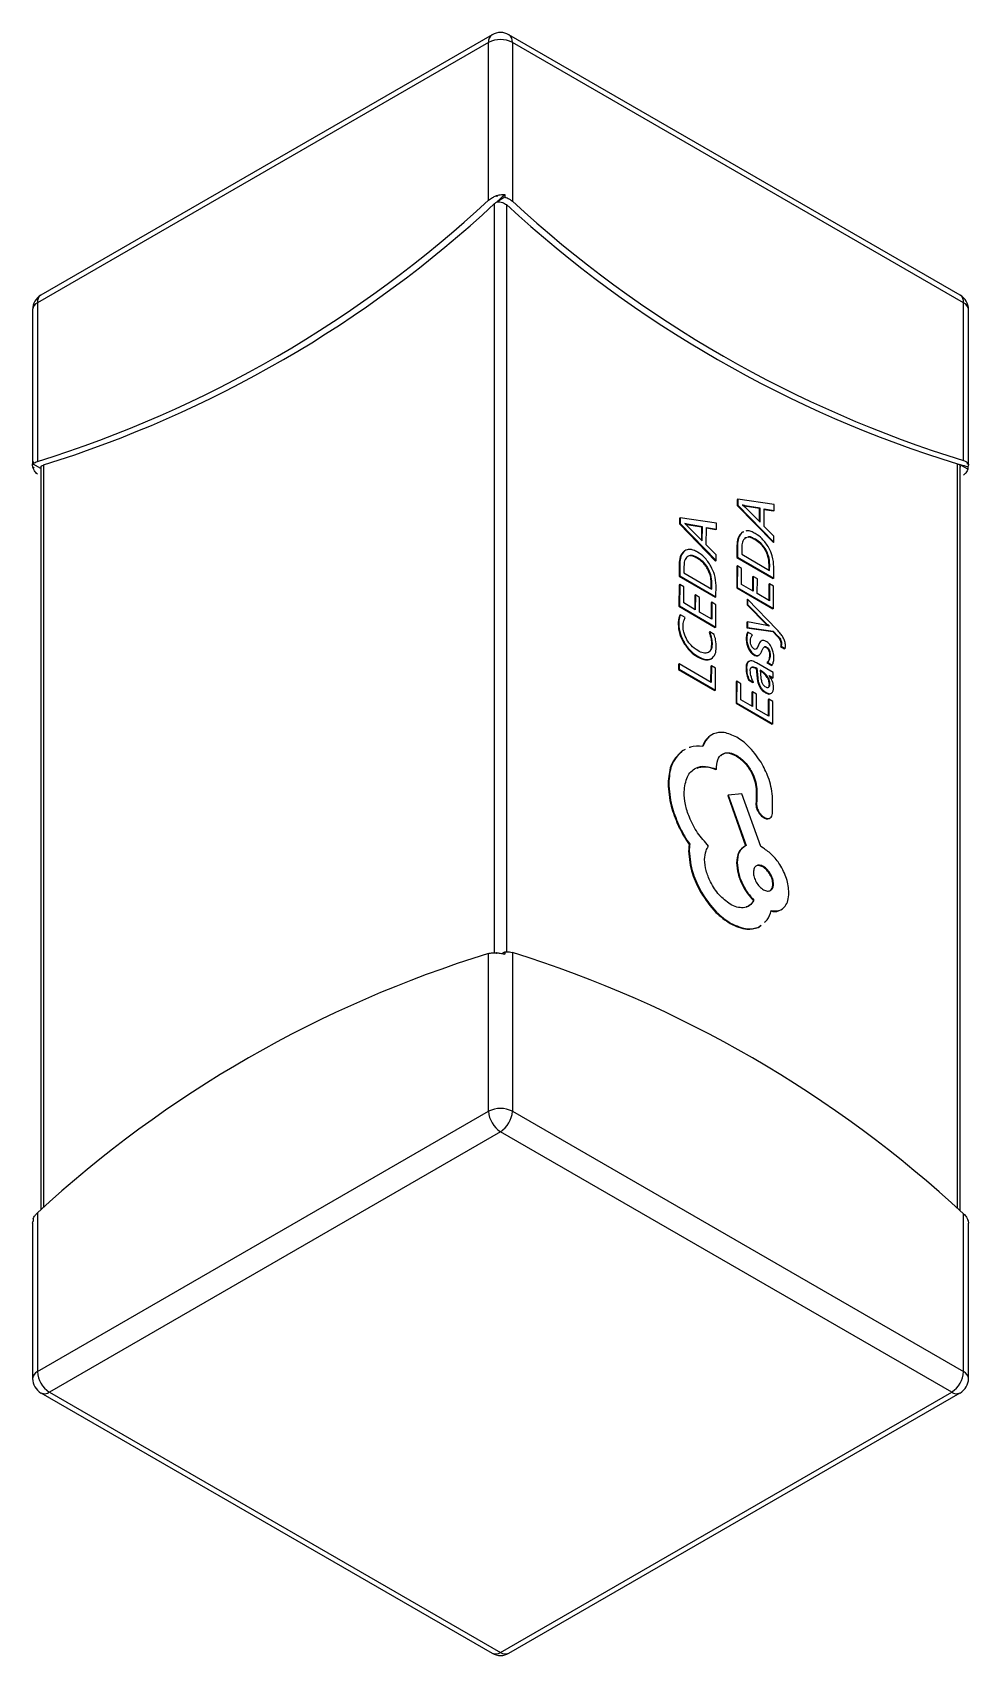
# Model space of a CAD drawing. Header units: millimetres. Extents: x 206 to 880, y 122 to 722.
# Drawn here: x 761.6 to 772.75, y 189.66 to 209 of the extents above; entities that cross this region are included whole.
import ezdxf

# ---------------------------------------------------------------- set-up
doc = ezdxf.new("R2010")
doc.units = ezdxf.units.MM

msp = doc.modelspace()

# ---------------------------------------------------------------- linework, layer by layer
at = {"color": 7, "linetype": 'Continuous', "lineweight": 25}
for p, q in [((767.075, 208.971), (761.701, 205.869)), ((772.649, 205.869), (767.275, 208.971)), ((767.033, 208.879), (761.659, 205.777)), ((767.033, 206.999), (767.033, 208.879)), ((767.316, 208.879), (767.316, 206.987)), ((772.69, 205.777), (767.316, 208.879)), ((767.123, 207.051), (767.123, 207.054)), ((767.134, 207.044), (767.123, 207.051)), ((767.134, 206.985), (767.226, 207.038)), ((767.134, 206.985), (767.134, 206.978)), ((767.226, 207.067), (767.226, 207.038)), ((767.104, 198.03), (767.104, 206.958)), ((767.245, 206.946), (767.245, 198.042)), ((761.601, 205.695), (761.601, 203.846)), ((761.659, 205.777), (761.659, 203.884)), ((772.69, 203.896), (772.69, 205.777)), ((772.749, 203.846), (772.749, 205.695)), ((761.608, 203.883), (761.608, 203.854)), ((761.7, 203.801), (761.608, 203.854)), ((761.619, 203.813), (761.608, 203.807)), ((761.608, 203.807), (761.608, 203.81)), ((761.7, 203.801), (761.701, 203.801)), ((761.701, 203.823), (761.701, 194.968)), ((761.73, 203.843), (761.73, 194.994)), ((772.619, 194.982), (772.619, 203.856)), ((772.649, 194.956), (772.649, 203.823)), ((772.742, 203.794), (772.65, 203.847)), ((772.742, 203.867), (772.731, 203.86)), ((772.742, 203.867), (772.742, 203.87)), ((772.742, 203.823), (772.742, 203.794)), ((769.995, 203.431), (769.994, 203.362)), ((770.001, 203.366), (769.994, 203.362)), ((769.994, 203.362), (770.425, 202.92)), ((770.002, 203.435), (769.995, 203.431)), ((770.002, 203.435), (770.001, 203.366)), ((770.001, 203.366), (770.432, 202.924)), ((770.434, 203.371), (770.002, 203.435)), ((770.057, 203.367), (770.057, 203.366)), ((770.08, 203.353), (770.068, 203.357)), ((770.087, 203.357), (770.08, 203.353)), ((770.26, 203.323), (770.08, 203.353)), ((770.267, 203.327), (770.087, 203.357)), ((770.087, 203.34), (770.266, 203.161)), ((770.259, 203.168), (770.26, 203.323)), ((770.267, 203.327), (770.26, 203.323)), ((770.266, 203.161), (770.267, 203.327)), ((770.314, 203.112), (770.316, 203.319)), ((770.316, 203.319), (770.434, 203.3)), ((770.316, 203.314), (770.427, 203.296)), ((770.434, 203.3), (770.427, 203.296)), ((770.434, 203.3), (770.434, 203.371)), ((769.307, 203.21), (769.306, 203.141)), ((769.313, 203.145), (769.306, 203.141)), ((769.306, 203.141), (769.736, 202.699)), ((769.314, 203.214), (769.307, 203.21)), ((769.314, 203.214), (769.313, 203.145)), ((769.313, 203.145), (769.743, 202.703)), ((769.746, 203.15), (769.314, 203.214)), ((769.369, 203.146), (769.369, 203.145)), ((769.392, 203.132), (769.38, 203.136)), ((769.399, 203.136), (769.392, 203.132)), ((769.572, 203.102), (769.392, 203.132)), ((769.579, 203.107), (769.399, 203.136)), ((769.399, 203.119), (769.578, 202.94)), ((769.571, 202.947), (769.572, 203.102)), ((769.579, 203.107), (769.572, 203.102)), ((769.578, 202.94), (769.579, 203.107)), ((769.746, 203.079), (769.746, 203.15)), ((770.432, 202.995), (770.314, 203.112)), ((769.626, 202.891), (769.627, 203.098)), ((769.627, 203.098), (769.746, 203.079)), ((769.627, 203.093), (769.739, 203.075)), ((769.746, 203.079), (769.739, 203.075)), ((770.068, 203.042), (770.05, 203.037)), ((770.057, 203.041), (770.05, 203.037)), ((770.075, 203.047), (770.057, 203.041)), ((770.104, 202.977), (770.082, 202.971)), ((770.111, 202.981), (770.09, 202.975)), ((770.211, 202.958), (770.204, 202.954)), ((770.432, 202.924), (770.425, 202.92)), ((770.432, 202.924), (770.432, 202.995)), ((769.369, 202.82), (769.361, 202.816)), ((769.416, 202.756), (769.394, 202.75)), ((769.523, 202.737), (769.516, 202.733)), ((769.744, 202.774), (769.626, 202.891)), ((769.743, 202.703), (769.744, 202.774)), ((769.998, 202.887), (769.991, 202.883)), ((769.991, 202.883), (769.991, 202.741)), ((769.998, 202.745), (769.991, 202.741)), ((769.991, 202.741), (770.422, 202.489)), ((769.998, 202.887), (769.998, 202.745)), ((769.998, 202.745), (770.429, 202.493)), ((770.048, 202.855), (770.048, 202.78)), ((770.048, 202.78), (770.38, 202.586)), ((770.337, 202.832), (770.33, 202.827)), ((769.303, 202.662), (769.302, 202.52)), ((769.309, 202.524), (769.302, 202.52)), ((769.302, 202.52), (769.734, 202.268)), ((769.31, 202.666), (769.303, 202.662)), ((769.31, 202.666), (769.309, 202.524)), ((769.309, 202.524), (769.741, 202.272)), ((769.36, 202.634), (769.359, 202.559)), ((769.359, 202.559), (769.692, 202.365)), ((769.648, 202.611), (769.641, 202.607)), ((769.743, 202.703), (769.736, 202.699)), ((769.99, 202.636), (769.988, 202.38)), ((769.997, 202.64), (769.99, 202.636)), ((769.997, 202.64), (769.995, 202.385)), ((770.047, 202.611), (769.997, 202.64)), ((770.045, 202.42), (770.047, 202.611)), ((770.373, 202.59), (770.374, 202.654)), ((770.381, 202.658), (770.374, 202.654)), ((770.38, 202.586), (770.381, 202.658)), ((770.429, 202.493), (770.43, 202.629)), ((769.302, 202.415), (769.3, 202.159)), ((769.309, 202.419), (769.302, 202.415)), ((769.309, 202.419), (769.307, 202.164)), ((769.358, 202.39), (769.309, 202.419)), ((769.357, 202.199), (769.358, 202.39)), ((769.692, 202.437), (769.685, 202.433)), ((769.685, 202.369), (769.685, 202.433)), ((769.692, 202.365), (769.692, 202.437)), ((769.741, 202.272), (769.742, 202.408)), ((769.995, 202.385), (769.988, 202.38)), ((769.988, 202.38), (770.42, 202.128)), ((769.995, 202.385), (770.427, 202.132)), ((770.183, 202.339), (770.045, 202.42)), ((770.177, 202.512), (770.176, 202.343)), ((770.185, 202.516), (770.177, 202.512)), ((770.185, 202.516), (770.183, 202.339)), ((770.234, 202.487), (770.185, 202.516)), ((770.233, 202.31), (770.234, 202.487)), ((770.372, 202.424), (770.371, 202.229)), ((770.379, 202.428), (770.372, 202.424)), ((770.379, 202.428), (770.378, 202.225)), ((770.428, 202.399), (770.379, 202.428)), ((770.429, 202.493), (770.422, 202.489)), ((770.427, 202.132), (770.428, 202.399)), ((769.307, 202.164), (769.3, 202.159)), ((769.3, 202.159), (769.731, 201.907)), ((769.307, 202.164), (769.739, 201.911)), ((769.495, 202.118), (769.357, 202.199)), ((769.489, 202.291), (769.488, 202.122)), ((769.496, 202.295), (769.489, 202.291)), ((769.496, 202.295), (769.495, 202.118)), ((769.546, 202.266), (769.496, 202.295)), ((769.545, 202.089), (769.546, 202.266)), ((769.684, 202.203), (769.683, 202.008)), ((769.691, 202.207), (769.684, 202.203)), ((769.691, 202.207), (769.69, 202.004)), ((769.74, 202.178), (769.691, 202.207)), ((769.741, 202.272), (769.734, 202.268)), ((769.739, 201.911), (769.74, 202.178)), ((770.118, 202.245), (770.111, 202.241)), ((770.111, 202.241), (770.111, 202.177)), ((770.118, 202.181), (770.111, 202.177)), ((770.111, 202.177), (770.342, 201.944)), ((770.472, 201.877), (770.118, 202.245)), ((770.118, 202.245), (770.118, 202.181)), ((770.118, 202.181), (770.349, 201.948)), ((770.378, 202.225), (770.233, 202.31)), ((770.427, 202.132), (770.42, 202.128)), ((769.299, 201.951), (769.291, 201.947)), ((769.317, 202.058), (769.31, 202.054)), ((769.375, 202.024), (769.317, 202.058)), ((769.69, 202.004), (769.545, 202.089)), ((770.11, 201.97), (770.109, 201.901)), ((770.117, 201.975), (770.11, 201.97)), ((770.117, 201.975), (770.116, 201.905)), ((770.349, 201.932), (770.117, 201.975)), ((770.349, 201.948), (770.342, 201.944)), ((769.667, 201.853), (769.66, 201.849)), ((769.72, 201.822), (769.667, 201.853)), ((769.739, 201.911), (769.731, 201.907)), ((770.108, 201.776), (770.101, 201.772)), ((770.116, 201.905), (770.109, 201.901)), ((770.109, 201.901), (770.417, 201.86)), ((770.122, 201.852), (770.115, 201.848)), ((770.116, 201.905), (770.424, 201.864)), ((770.175, 201.821), (770.122, 201.852)), ((770.283, 201.746), (770.276, 201.742)), ((770.289, 201.75), (770.282, 201.746)), ((770.374, 201.924), (770.349, 201.932)), ((770.374, 201.926), (770.372, 201.925)), ((770.374, 201.926), (770.374, 201.924)), ((770.424, 201.864), (770.417, 201.86)), ((770.417, 201.86), (770.473, 201.8)), ((770.424, 201.864), (770.48, 201.804)), ((770.48, 201.804), (770.473, 201.8)), ((769.361, 201.731), (769.354, 201.727)), ((769.528, 201.561), (769.521, 201.557)), ((769.695, 201.708), (769.688, 201.704)), ((770.132, 201.663), (770.125, 201.659)), ((770.198, 201.585), (770.191, 201.581)), ((770.246, 201.574), (770.239, 201.57)), ((770.249, 201.694), (770.242, 201.689)), ((770.247, 201.574), (770.254, 201.578)), ((770.345, 201.674), (770.338, 201.67)), ((770.386, 201.577), (770.379, 201.573)), ((770.517, 201.683), (770.51, 201.679)), ((770.51, 201.679), (770.558, 201.651)), ((770.523, 201.715), (770.516, 201.711)), ((770.517, 201.683), (770.565, 201.655)), ((770.565, 201.655), (770.558, 201.651)), ((769.296, 201.47), (769.295, 201.406)), ((769.303, 201.41), (769.295, 201.406)), ((769.295, 201.406), (769.727, 201.154)), ((769.303, 201.475), (769.296, 201.47)), ((769.303, 201.475), (769.303, 201.41)), ((769.685, 201.251), (769.303, 201.475)), ((769.303, 201.41), (769.734, 201.158)), ((769.684, 201.534), (769.677, 201.53)), ((769.679, 201.444), (769.678, 201.255)), ((769.686, 201.448), (769.679, 201.444)), ((769.686, 201.448), (769.685, 201.251)), ((769.736, 201.42), (769.686, 201.448)), ((769.734, 201.158), (769.736, 201.42)), ((770.106, 201.425), (770.099, 201.421)), ((770.226, 201.421), (770.219, 201.417)), ((770.219, 201.417), (770.231, 201.304)), ((770.422, 201.369), (770.224, 201.485)), ((770.226, 201.421), (770.238, 201.308)), ((770.297, 201.38), (770.267, 201.397)), ((770.267, 201.397), (770.276, 201.308)), ((770.29, 201.375), (770.268, 201.388)), ((770.297, 201.38), (770.29, 201.375)), ((770.356, 201.492), (770.349, 201.488)), ((770.349, 201.488), (770.405, 201.455)), ((770.356, 201.492), (770.412, 201.459)), ((770.412, 201.459), (770.405, 201.455)), ((770.422, 201.306), (770.422, 201.369)), ((769.981, 201.261), (769.98, 201.006)), ((769.988, 201.265), (769.981, 201.261)), ((769.988, 201.265), (769.987, 201.01)), ((770.038, 201.236), (769.988, 201.265)), ((770.037, 201.045), (770.038, 201.236)), ((770.134, 201.286), (770.127, 201.282)), ((770.127, 201.282), (770.179, 201.251)), ((770.134, 201.286), (770.187, 201.255)), ((770.187, 201.255), (770.179, 201.251)), ((770.238, 201.308), (770.231, 201.304)), ((770.359, 201.316), (770.352, 201.312)), ((770.374, 201.334), (770.422, 201.306)), ((770.374, 201.333), (770.374, 201.334)), ((770.384, 201.234), (770.377, 201.23)), ((770.38, 201.322), (770.415, 201.302)), ((770.422, 201.306), (770.415, 201.302)), ((769.734, 201.158), (769.727, 201.154)), ((769.987, 201.01), (769.98, 201.006)), ((769.98, 201.006), (770.411, 200.753)), ((769.987, 201.01), (770.418, 200.757)), ((770.175, 200.964), (770.037, 201.045)), ((770.169, 201.137), (770.168, 200.968)), ((770.176, 201.141), (770.169, 201.137)), ((770.176, 201.141), (770.175, 200.964)), ((770.225, 201.113), (770.176, 201.141)), ((770.224, 200.935), (770.225, 201.113)), ((770.338, 201.132), (770.331, 201.128)), ((770.364, 201.049), (770.363, 200.854)), ((770.371, 201.053), (770.364, 201.049)), ((770.371, 201.053), (770.37, 200.85)), ((770.42, 201.024), (770.371, 201.053)), ((770.394, 201.119), (770.401, 201.123)), ((770.404, 201.124), (770.402, 201.123)), ((770.418, 200.757), (770.42, 201.024)), ((770.37, 200.85), (770.224, 200.935)), ((770.418, 200.757), (770.411, 200.753)), ((769.368, 200.45), (769.333, 200.434)), ((769.34, 200.438), (769.333, 200.434)), ((769.375, 200.454), (769.34, 200.438)), ((769.748, 200.217), (769.741, 200.213)), ((769.748, 200.217), (769.749, 200.245)), ((769.99, 200.381), (769.983, 200.376)), ((769.178, 200.052), (769.171, 200.048)), ((769.888, 199.909), (769.881, 199.904)), ((769.881, 199.904), (770.093, 199.306)), ((770.051, 199.923), (769.888, 199.909)), ((769.888, 199.909), (770.1, 199.31)), ((770.275, 199.296), (770.051, 199.923)), ((770.22, 199.982), (770.219, 199.823)), ((770.226, 199.827), (770.219, 199.823)), ((770.227, 199.986), (770.22, 199.982)), ((770.227, 199.986), (770.226, 199.827)), ((770.413, 199.69), (770.415, 199.898)), ((770.223, 199.808), (770.216, 199.804)), ((770.318, 199.643), (770.31, 199.639)), ((769.295, 199.558), (769.288, 199.554)), ((769.422, 199.246), (769.415, 199.242)), ((769.429, 199.324), (769.422, 199.32)), ((770.1, 199.31), (770.093, 199.306)), ((770.306, 199.278), (770.275, 199.296)), ((769.994, 199.106), (769.987, 199.102)), ((770.427, 198.849), (770.419, 198.845)), ((769.567, 198.754), (769.56, 198.75)), ((770.194, 198.656), (770.187, 198.652)), ((769.916, 198.383), (769.909, 198.379)), ((770.244, 198.332), (770.273, 198.357)), ((770.251, 198.336), (770.244, 198.332)), ((770.251, 198.336), (770.28, 198.361)), ((767.033, 196.141), (767.033, 198.022)), ((767.123, 198.026), (767.123, 198.03)), ((767.127, 198.028), (767.123, 198.03)), ((767.19, 198.022), (767.226, 198.043)), ((767.226, 198.043), (767.226, 198.014)), ((767.316, 198.034), (767.316, 196.141)), ((761.659, 193.039), (767.033, 196.141)), ((767.316, 196.141), (772.69, 193.039)), ((767.175, 195.896), (761.801, 192.794)), ((772.549, 192.794), (767.175, 195.896)), ((761.601, 194.807), (761.601, 192.957)), ((761.608, 194.859), (761.608, 194.83)), ((761.659, 194.932), (761.659, 193.039)), ((772.69, 193.039), (772.69, 194.92)), ((772.742, 194.843), (772.742, 194.846)), ((772.745, 194.837), (772.748, 194.807)), ((772.749, 192.957), (772.749, 194.807)), ((761.701, 192.784), (767.075, 189.682)), ((761.801, 192.794), (767.175, 189.692)), ((767.175, 189.692), (772.549, 192.794)), ((767.275, 189.682), (772.649, 192.784))]:
    msp.add_line(p, q, dxfattribs=at)
at = {"color": 7, "linetype": 'Continuous', "lineweight": 25, "flags": 128}
msp.add_lwpolyline([(772.65, 203.847), (772.644, 203.847), (772.64, 203.846)], dxfattribs=at)
at = {"color": 7, "linetype": 'Continuous', "lineweight": 25}
for centre, radius, start, end in [((767.133, 208.889), 0.101, 125.698, 185.6204), ((767.175, 208.606), 0.307, 62.6097, 117.3903), ((767.175, 208.798), 0.2, 60.0027, 119.9973), ((767.216, 208.889), 0.101, 354.3796, 54.302), ((757.466, 217.312), 14.067, 287.3407, 312.8495), ((780.329, 221.859), 19.839, 228.2659, 228.3095), ((753.98, 221.835), 19.839, 311.534, 311.8908), ((776.801, 217.264), 13.985, 227.2961, 252.9052), ((757.537, 217.271), 14.067, 287.3407, 312.8495), ((776.731, 217.223), 13.985, 227.2961, 252.9052), ((761.801, 205.695), 0.2, 119.9973, 180), ((761.759, 205.787), 0.101, 125.698, 185.6204), ((772.549, 205.695), 0.2, 0, 60.0027), ((772.59, 205.787), 0.101, 354.3796, 54.302), ((761.701, 205.685), 0.101, 114.3747, 174.3052), ((772.649, 205.685), 0.101, 5.6948, 65.6253), ((759.29, 212.636), 9.125, 284.7104, 284.7837), ((775.019, 212.66), 9.125, 254.9537, 255.5526), ((771.144, 184.654), 13.985, 107.0948, 132.7039), ((763.123, 184.606), 14.067, 47.1505, 72.6593), ((767.175, 195.868), 0.307, 62.6097, 117.3903), ((767.34, 196.155), 0.307, 182.6055, 237.3945), ((767.009, 196.155), 0.307, 302.6055, 357.3945), ((761.701, 192.947), 0.101, 114.3747, 174.3052), ((761.801, 192.957), 0.2, 180, 240.0027), ((761.966, 193.053), 0.307, 182.6055, 237.3945), ((772.383, 193.053), 0.307, 302.6055, 357.3945), ((772.549, 192.957), 0.2, 299.9973, 360), ((772.649, 192.947), 0.101, 5.6948, 65.6253), ((761.742, 192.876), 0.101, 245.686, 305.6182), ((772.607, 192.876), 0.101, 234.3818, 294.314), ((767.116, 189.774), 0.101, 245.686, 305.6182), ((767.175, 189.855), 0.2, 240.0027, 299.9973), ((767.233, 189.774), 0.101, 234.3818, 294.314)]:
    msp.add_arc(centre, radius, start, end, dxfattribs=at)
for points, knots in [([(767.033, 206.999), (767.048, 207.01), (767.075, 207.031), (767.108, 207.045), (767.123, 207.051)], [0, 0, 0, 0, 0.560034, 1, 1, 1, 1]), ([(767.104, 206.958), (767.109, 206.962), (767.118, 206.97), (767.129, 206.975), (767.134, 206.978)], [0, 0, 0, 0, 0.559806, 1, 1, 1, 1]), ([(767.123, 207.054), (767.125, 207.054), (767.129, 207.054), (767.133, 207.054), (767.134, 207.054)], [0, 0, 0, 0, 0.56, 1, 1, 1, 1]), ([(767.134, 207.054), (767.151, 207.059), (767.182, 207.067), (767.213, 207.067), (767.226, 207.067)], [0, 0, 0, 0, 0.559859, 1, 1, 1, 1]), ([(767.134, 207.054), (767.134, 207.052), (767.134, 207.049), (767.134, 207.046), (767.134, 207.044)], [0, 0, 0, 0, 0.559989, 1, 1, 1, 1]), ([(767.134, 206.978), (767.145, 206.979), (767.167, 206.98), (767.208, 206.971), (767.231, 206.955), (767.245, 206.946)], [0, 0, 0, 0, 0.280252, 0.560887, 1, 1, 1, 1]), ([(767.226, 207.038), (767.245, 207.03), (767.278, 207.017), (767.305, 206.996), (767.316, 206.987)], [0, 0, 0, 0, 0.559694, 1, 1, 1, 1]), ([(761.605, 203.815), (761.602, 203.829), (761.598, 203.852), (761.605, 203.873), (761.608, 203.883)], [0, 0, 0, 0, 0.559819, 1, 1, 1, 1]), ([(761.608, 203.854), (761.614, 203.861), (761.626, 203.873), (761.649, 203.881), (761.659, 203.884)], [0, 0, 0, 0, 0.558396, 1, 1, 1, 1]), ([(772.69, 203.896), (772.703, 203.892), (772.726, 203.884), (772.737, 203.872), (772.742, 203.867)], [0, 0, 0, 0, 0.559773, 1, 1, 1, 1]), ([(761.605, 203.815), (761.607, 203.815), (761.612, 203.814), (761.617, 203.814), (761.619, 203.813)], [0, 0, 0, 0, 0.559989, 1, 1, 1, 1]), ([(761.608, 203.81), (761.607, 203.811), (761.606, 203.813), (761.605, 203.815), (761.605, 203.815)], [0, 0, 0, 0, 0.56, 1, 1, 1, 1]), ([(761.659, 203.733), (761.646, 203.746), (761.624, 203.769), (761.612, 203.795), (761.608, 203.807)], [0, 0, 0, 0, 0.559975, 1, 1, 1, 1]), ([(761.702, 203.818), (761.702, 203.821), (761.703, 203.832), (761.719, 203.839), (761.73, 203.843)], [0, 0, 0, 0, 0.330823, 1, 1, 1, 1]), ([(772.619, 203.856), (772.624, 203.854), (772.632, 203.852), (772.638, 203.848), (772.64, 203.846)], [0, 0, 0, 0, 0.559806, 1, 1, 1, 1]), ([(772.64, 203.846), (772.644, 203.839), (772.65, 203.83), (772.648, 203.82), (772.648, 203.818)], [0, 0, 0, 0, 0.815158, 1, 1, 1, 1]), ([(772.742, 203.794), (772.735, 203.78), (772.724, 203.753), (772.7, 203.731), (772.69, 203.721)], [0, 0, 0, 0, 0.559772, 1, 1, 1, 1]), ([(772.731, 203.86), (772.733, 203.86), (772.738, 203.861), (772.743, 203.862), (772.745, 203.862)], [0, 0, 0, 0, 0.560011, 1, 1, 1, 1]), ([(772.742, 203.87), (772.742, 203.869), (772.743, 203.866), (772.744, 203.863), (772.745, 203.862)], [0, 0, 0, 0, 0.56, 1, 1, 1, 1]), ([(772.745, 203.862), (772.747, 203.855), (772.751, 203.843), (772.745, 203.829), (772.742, 203.823)], [0, 0, 0, 0, 0.559705, 1, 1, 1, 1]), ([(770.087, 203.357), (770.082, 203.359), (770.072, 203.361), (770.062, 203.365), (770.057, 203.367)], [0, 0, 0, 0, 0.461299, 1, 1, 1, 1]), ([(770.057, 203.366), (770.063, 203.361), (770.073, 203.353), (770.083, 203.344), (770.087, 203.34)], [0, 0, 0, 0, 0.62739, 1, 1, 1, 1]), ([(769.399, 203.136), (769.394, 203.138), (769.384, 203.14), (769.374, 203.144), (769.369, 203.146)], [0, 0, 0, 0, 0.461299, 1, 1, 1, 1]), ([(769.369, 203.145), (769.375, 203.14), (769.385, 203.132), (769.395, 203.123), (769.399, 203.119)], [0, 0, 0, 0, 0.62739, 1, 1, 1, 1]), ([(770.05, 203.037), (770.031, 203.017), (769.997, 202.98), (769.993, 202.913), (769.991, 202.883)], [0, 0, 0, 0, 0.541032, 1, 1, 1, 1]), ([(770.057, 203.041), (770.038, 203.021), (770.004, 202.984), (770, 202.917), (769.998, 202.887)], [0, 0, 0, 0, 0.541032, 1, 1, 1, 1]), ([(770.09, 202.975), (770.076, 202.959), (770.051, 202.93), (770.049, 202.879), (770.048, 202.855)], [0, 0, 0, 0, 0.529515, 1, 1, 1, 1]), ([(770.21, 203.026), (770.193, 203.035), (770.161, 203.052), (770.121, 203.063), (770.103, 203.056), (770.097, 203.053)], [0, 0, 0, 0, 0.422131, 0.812827, 1, 1, 1, 1]), ([(770.211, 202.958), (770.197, 202.965), (770.171, 202.979), (770.139, 202.99), (770.125, 202.985), (770.12, 202.983)], [0, 0, 0, 0, 0.441196, 0.833008, 1, 1, 1, 1]), ([(770.204, 202.954), (770.19, 202.961), (770.164, 202.975), (770.134, 202.985), (770.123, 202.982), (770.121, 202.981)], [0, 0, 0, 0, 0.488851, 0.922983, 1, 1, 1, 1]), ([(770.33, 202.827), (770.321, 202.842), (770.303, 202.871), (770.26, 202.917), (770.226, 202.94), (770.204, 202.954)], [0, 0, 0, 0, 0.25995, 0.527871, 1, 1, 1, 1]), ([(770.371, 202.857), (770.345, 202.896), (770.298, 202.968), (770.238, 203.008), (770.21, 203.026)], [0, 0, 0, 0, 0.540507, 1, 1, 1, 1]), ([(770.337, 202.832), (770.328, 202.846), (770.31, 202.875), (770.267, 202.921), (770.233, 202.944), (770.211, 202.958)], [0, 0, 0, 0, 0.25995, 0.527871, 1, 1, 1, 1]), ([(769.361, 202.816), (769.343, 202.796), (769.309, 202.759), (769.305, 202.692), (769.303, 202.662)], [0, 0, 0, 0, 0.541032, 1, 1, 1, 1]), ([(769.369, 202.82), (769.35, 202.8), (769.316, 202.763), (769.312, 202.697), (769.31, 202.666)], [0, 0, 0, 0, 0.541032, 1, 1, 1, 1]), ([(769.401, 202.754), (769.388, 202.738), (769.363, 202.709), (769.361, 202.658), (769.36, 202.634)], [0, 0, 0, 0, 0.529515, 1, 1, 1, 1]), ([(769.522, 202.805), (769.505, 202.814), (769.472, 202.831), (769.417, 202.843), (769.387, 202.829), (769.369, 202.82)], [0, 0, 0, 0, 0.297635, 0.573106, 1, 1, 1, 1]), ([(769.523, 202.737), (769.509, 202.745), (769.483, 202.759), (769.438, 202.77), (769.415, 202.76), (769.401, 202.754)], [0, 0, 0, 0, 0.314975, 0.594694, 1, 1, 1, 1]), ([(769.516, 202.733), (769.502, 202.74), (769.476, 202.754), (769.446, 202.764), (769.434, 202.761), (769.433, 202.76)], [0, 0, 0, 0, 0.488851, 0.922983, 1, 1, 1, 1]), ([(769.641, 202.607), (769.632, 202.621), (769.614, 202.65), (769.572, 202.696), (769.538, 202.719), (769.516, 202.733)], [0, 0, 0, 0, 0.25995, 0.527871, 1, 1, 1, 1]), ([(769.682, 202.636), (769.657, 202.675), (769.61, 202.747), (769.55, 202.787), (769.522, 202.805)], [0, 0, 0, 0, 0.540507, 1, 1, 1, 1]), ([(769.648, 202.611), (769.639, 202.625), (769.621, 202.654), (769.579, 202.7), (769.545, 202.723), (769.523, 202.737)], [0, 0, 0, 0, 0.25995, 0.527871, 1, 1, 1, 1]), ([(770.374, 202.654), (770.372, 202.687), (770.37, 202.743), (770.341, 202.803), (770.33, 202.827)], [0, 0, 0, 0, 0.591294, 1, 1, 1, 1]), ([(770.381, 202.658), (770.379, 202.691), (770.377, 202.747), (770.348, 202.807), (770.337, 202.832)], [0, 0, 0, 0, 0.591294, 1, 1, 1, 1]), ([(770.43, 202.629), (770.427, 202.672), (770.423, 202.746), (770.386, 202.824), (770.371, 202.857)], [0, 0, 0, 0, 0.577296, 1, 1, 1, 1]), ([(769.685, 202.433), (769.684, 202.466), (769.681, 202.522), (769.653, 202.582), (769.641, 202.607)], [0, 0, 0, 0, 0.591294, 1, 1, 1, 1]), ([(769.692, 202.437), (769.691, 202.47), (769.688, 202.526), (769.66, 202.586), (769.648, 202.611)], [0, 0, 0, 0, 0.591294, 1, 1, 1, 1]), ([(769.742, 202.408), (769.739, 202.451), (769.735, 202.525), (769.698, 202.603), (769.682, 202.636)], [0, 0, 0, 0, 0.577296, 1, 1, 1, 1]), ([(769.31, 202.054), (769.304, 202.038), (769.293, 202.006), (769.292, 201.966), (769.291, 201.947)], [0, 0, 0, 0, 0.516592, 1, 1, 1, 1]), ([(769.291, 201.947), (769.294, 201.906), (769.299, 201.834), (769.337, 201.759), (769.354, 201.727)], [0, 0, 0, 0, 0.568137, 1, 1, 1, 1]), ([(769.317, 202.058), (769.311, 202.042), (769.3, 202.01), (769.299, 201.97), (769.299, 201.951)], [0, 0, 0, 0, 0.516592, 1, 1, 1, 1]), ([(769.299, 201.951), (769.301, 201.91), (769.306, 201.838), (769.344, 201.764), (769.361, 201.731)], [0, 0, 0, 0, 0.568137, 1, 1, 1, 1]), ([(769.349, 201.922), (769.35, 201.944), (769.353, 201.984), (769.368, 202.012), (769.375, 202.024)], [0, 0, 0, 0, 0.564823, 1, 1, 1, 1]), ([(770.342, 201.944), (770.347, 201.939), (770.353, 201.934), (770.359, 201.929), (770.359, 201.929)], [0, 0, 0, 0, 0.927951, 1, 1, 1, 1]), ([(770.349, 201.948), (770.355, 201.943), (770.363, 201.936), (770.371, 201.929), (770.374, 201.926)], [0, 0, 0, 0, 0.638425, 1, 1, 1, 1]), ([(769.396, 201.759), (769.381, 201.789), (769.353, 201.846), (769.35, 201.898), (769.349, 201.922)], [0, 0, 0, 0, 0.545172, 1, 1, 1, 1]), ([(769.525, 201.631), (769.497, 201.649), (769.449, 201.681), (769.412, 201.736), (769.396, 201.759)], [0, 0, 0, 0, 0.585906, 1, 1, 1, 1]), ([(769.66, 201.849), (769.669, 201.822), (769.686, 201.771), (769.687, 201.725), (769.688, 201.704)], [0, 0, 0, 0, 0.540106, 1, 1, 1, 1]), ([(769.667, 201.853), (769.676, 201.826), (769.693, 201.775), (769.694, 201.729), (769.695, 201.708)], [0, 0, 0, 0, 0.540106, 1, 1, 1, 1]), ([(769.744, 201.67), (769.744, 201.699), (769.742, 201.747), (769.727, 201.801), (769.72, 201.822)], [0, 0, 0, 0, 0.595834, 1, 1, 1, 1]), ([(770.115, 201.848), (770.111, 201.835), (770.103, 201.813), (770.102, 201.784), (770.101, 201.772)], [0, 0, 0, 0, 0.549614, 1, 1, 1, 1]), ([(770.101, 201.772), (770.102, 201.751), (770.104, 201.715), (770.119, 201.675), (770.125, 201.659)], [0, 0, 0, 0, 0.581614, 1, 1, 1, 1]), ([(770.122, 201.852), (770.118, 201.839), (770.11, 201.817), (770.109, 201.788), (770.108, 201.776)], [0, 0, 0, 0, 0.549614, 1, 1, 1, 1]), ([(770.108, 201.776), (770.109, 201.755), (770.111, 201.719), (770.126, 201.68), (770.132, 201.663)], [0, 0, 0, 0, 0.581614, 1, 1, 1, 1]), ([(770.152, 201.744), (770.153, 201.761), (770.156, 201.792), (770.169, 201.812), (770.175, 201.821)], [0, 0, 0, 0, 0.567156, 1, 1, 1, 1]), ([(770.289, 201.75), (770.285, 201.748), (770.276, 201.742), (770.262, 201.724), (770.254, 201.706), (770.249, 201.694)], [0, 0, 0, 0, 0.211881, 0.474285, 1, 1, 1, 1]), ([(770.34, 201.741), (770.33, 201.747), (770.311, 201.756), (770.296, 201.752), (770.289, 201.75)], [0, 0, 0, 0, 0.572606, 1, 1, 1, 1]), ([(770.57, 201.693), (770.568, 201.708), (770.565, 201.74), (770.541, 201.79), (770.509, 201.836), (770.485, 201.862), (770.472, 201.877)], [0, 0, 0, 0, 0.242258, 0.495139, 0.726622, 1, 1, 1, 1]), ([(770.473, 201.8), (770.481, 201.792), (770.494, 201.776), (770.508, 201.751), (770.515, 201.729), (770.516, 201.717), (770.516, 201.711)], [0, 0, 0, 0, 0.321194, 0.592797, 0.792541, 1, 1, 1, 1]), ([(770.48, 201.804), (770.488, 201.796), (770.501, 201.78), (770.515, 201.756), (770.522, 201.733), (770.523, 201.721), (770.523, 201.715)], [0, 0, 0, 0, 0.321194, 0.592797, 0.792541, 1, 1, 1, 1]), ([(769.354, 201.727), (769.381, 201.689), (769.43, 201.616), (769.492, 201.576), (769.521, 201.557)], [0, 0, 0, 0, 0.535916, 1, 1, 1, 1]), ([(769.361, 201.731), (769.388, 201.693), (769.437, 201.62), (769.499, 201.58), (769.528, 201.561)], [0, 0, 0, 0, 0.535916, 1, 1, 1, 1]), ([(769.521, 201.557), (769.555, 201.54), (769.612, 201.511), (769.658, 201.524), (769.677, 201.53)], [0, 0, 0, 0, 0.582615, 1, 1, 1, 1]), ([(769.649, 201.607), (769.629, 201.603), (769.591, 201.595), (769.546, 201.619), (769.525, 201.631)], [0, 0, 0, 0, 0.528199, 1, 1, 1, 1]), ([(769.528, 201.561), (769.562, 201.544), (769.619, 201.515), (769.665, 201.528), (769.684, 201.534)], [0, 0, 0, 0, 0.582615, 1, 1, 1, 1]), ([(769.688, 201.704), (769.685, 201.678), (769.681, 201.632), (769.653, 201.612), (769.642, 201.603)], [0, 0, 0, 0, 0.571087, 1, 1, 1, 1]), ([(769.695, 201.708), (769.692, 201.682), (769.688, 201.636), (769.661, 201.616), (769.649, 201.607)], [0, 0, 0, 0, 0.571087, 1, 1, 1, 1]), ([(769.684, 201.534), (769.703, 201.55), (769.739, 201.579), (769.743, 201.641), (769.744, 201.67)], [0, 0, 0, 0, 0.538195, 1, 1, 1, 1]), ([(770.125, 201.659), (770.13, 201.65), (770.139, 201.631), (770.161, 201.602), (770.179, 201.589), (770.191, 201.581)], [0, 0, 0, 0, 0.292205, 0.564001, 1, 1, 1, 1]), ([(770.132, 201.663), (770.137, 201.654), (770.146, 201.635), (770.168, 201.606), (770.186, 201.593), (770.198, 201.585)], [0, 0, 0, 0, 0.292205, 0.564001, 1, 1, 1, 1]), ([(770.163, 201.688), (770.16, 201.698), (770.153, 201.718), (770.152, 201.736), (770.152, 201.744)], [0, 0, 0, 0, 0.523627, 1, 1, 1, 1]), ([(770.193, 201.652), (770.19, 201.654), (770.183, 201.658), (770.172, 201.671), (770.167, 201.681), (770.163, 201.688)], [0, 0, 0, 0, 0.279552, 0.548934, 1, 1, 1, 1]), ([(770.191, 201.581), (770.201, 201.576), (770.218, 201.567), (770.233, 201.569), (770.239, 201.57)], [0, 0, 0, 0, 0.573775, 1, 1, 1, 1]), ([(770.222, 201.649), (770.217, 201.647), (770.209, 201.644), (770.198, 201.649), (770.193, 201.652)], [0, 0, 0, 0, 0.533014, 1, 1, 1, 1]), ([(770.198, 201.585), (770.208, 201.58), (770.225, 201.571), (770.24, 201.573), (770.246, 201.574)], [0, 0, 0, 0, 0.573775, 1, 1, 1, 1]), ([(770.242, 201.689), (770.237, 201.678), (770.23, 201.661), (770.218, 201.648), (770.215, 201.645)], [0, 0, 0, 0, 0.676699, 1, 1, 1, 1]), ([(770.249, 201.694), (770.244, 201.682), (770.237, 201.665), (770.226, 201.653), (770.222, 201.649)], [0, 0, 0, 0, 0.676699, 1, 1, 1, 1]), ([(770.276, 201.742), (770.274, 201.741), (770.267, 201.736), (770.255, 201.719), (770.247, 201.701), (770.242, 201.689)], [0, 0, 0, 0, 0.108832, 0.405546, 1, 1, 1, 1]), ([(770.246, 201.574), (770.25, 201.576), (770.259, 201.58), (770.274, 201.598), (770.282, 201.615), (770.288, 201.627)], [0, 0, 0, 0, 0.204051, 0.464555, 1, 1, 1, 1]), ([(770.288, 201.627), (770.293, 201.639), (770.3, 201.658), (770.312, 201.671), (770.316, 201.676)], [0, 0, 0, 0, 0.667818, 1, 1, 1, 1]), ([(770.316, 201.676), (770.318, 201.677), (770.322, 201.68), (770.332, 201.681), (770.34, 201.677), (770.345, 201.674)], [0, 0, 0, 0, 0.288352, 0.560641, 1, 1, 1, 1]), ([(770.316, 201.675), (770.319, 201.676), (770.325, 201.677), (770.333, 201.673), (770.338, 201.67)], [0, 0, 0, 0, 0.368143, 1, 1, 1, 1]), ([(770.338, 201.67), (770.343, 201.667), (770.352, 201.661), (770.364, 201.645), (770.373, 201.625), (770.379, 201.6), (770.379, 201.582), (770.379, 201.573)], [0, 0, 0, 0, 0.16617, 0.317863, 0.479198, 0.70885, 1, 1, 1, 1]), ([(770.407, 201.662), (770.402, 201.672), (770.393, 201.69), (770.371, 201.72), (770.352, 201.733), (770.34, 201.741)], [0, 0, 0, 0, 0.287771, 0.558422, 1, 1, 1, 1]), ([(770.345, 201.674), (770.35, 201.671), (770.359, 201.665), (770.371, 201.649), (770.38, 201.629), (770.386, 201.604), (770.386, 201.586), (770.386, 201.577)], [0, 0, 0, 0, 0.16617, 0.317863, 0.479198, 0.70885, 1, 1, 1, 1]), ([(770.379, 201.573), (770.378, 201.553), (770.374, 201.518), (770.357, 201.497), (770.349, 201.488)], [0, 0, 0, 0, 0.549511, 1, 1, 1, 1]), ([(770.386, 201.577), (770.385, 201.557), (770.381, 201.522), (770.364, 201.501), (770.356, 201.492)], [0, 0, 0, 0, 0.549511, 1, 1, 1, 1]), ([(770.43, 201.545), (770.43, 201.567), (770.428, 201.605), (770.413, 201.646), (770.407, 201.662)], [0, 0, 0, 0, 0.5931, 1, 1, 1, 1]), ([(770.516, 201.711), (770.516, 201.704), (770.515, 201.693), (770.512, 201.683), (770.51, 201.679)], [0, 0, 0, 0, 0.542056, 1, 1, 1, 1]), ([(770.523, 201.715), (770.523, 201.708), (770.522, 201.697), (770.519, 201.687), (770.517, 201.683)], [0, 0, 0, 0, 0.542056, 1, 1, 1, 1]), ([(770.565, 201.655), (770.567, 201.661), (770.569, 201.673), (770.57, 201.686), (770.57, 201.693)], [0, 0, 0, 0, 0.522339, 1, 1, 1, 1]), ([(770.135, 201.5), (770.13, 201.499), (770.116, 201.495), (770.102, 201.467), (770.1, 201.437), (770.099, 201.421)], [0, 0, 0, 0, 0.16909, 0.548513, 1, 1, 1, 1]), ([(770.099, 201.421), (770.1, 201.395), (770.102, 201.351), (770.12, 201.303), (770.127, 201.282)], [0, 0, 0, 0, 0.572828, 1, 1, 1, 1]), ([(770.224, 201.485), (770.21, 201.492), (770.186, 201.505), (770.153, 201.511), (770.126, 201.501), (770.109, 201.472), (770.107, 201.441), (770.106, 201.425)], [0, 0, 0, 0, 0.215736, 0.397382, 0.561541, 0.761757, 1, 1, 1, 1]), ([(770.106, 201.425), (770.107, 201.399), (770.109, 201.355), (770.127, 201.307), (770.134, 201.286)], [0, 0, 0, 0, 0.572828, 1, 1, 1, 1]), ([(770.15, 201.393), (770.15, 201.401), (770.151, 201.416), (770.16, 201.432), (770.175, 201.439), (770.198, 201.436), (770.216, 201.426), (770.226, 201.421)], [0, 0, 0, 0, 0.190633, 0.356708, 0.518791, 0.733962, 1, 1, 1, 1]), ([(770.187, 201.255), (770.175, 201.282), (770.154, 201.33), (770.151, 201.374), (770.15, 201.393)], [0, 0, 0, 0, 0.566346, 1, 1, 1, 1]), ([(770.159, 201.429), (770.161, 201.431), (770.17, 201.436), (770.191, 201.432), (770.209, 201.422), (770.219, 201.417)], [0, 0, 0, 0, 0.171189, 0.54179, 1, 1, 1, 1]), ([(770.352, 201.312), (770.342, 201.327), (770.323, 201.353), (770.3, 201.369), (770.29, 201.375)], [0, 0, 0, 0, 0.542182, 1, 1, 1, 1]), ([(770.359, 201.316), (770.349, 201.331), (770.33, 201.357), (770.307, 201.373), (770.297, 201.38)], [0, 0, 0, 0, 0.542182, 1, 1, 1, 1]), ([(770.412, 201.459), (770.418, 201.472), (770.429, 201.497), (770.43, 201.53), (770.43, 201.545)], [0, 0, 0, 0, 0.535911, 1, 1, 1, 1]), ([(770.231, 201.304), (770.233, 201.29), (770.237, 201.263), (770.249, 201.222), (770.269, 201.184), (770.297, 201.15), (770.319, 201.136), (770.331, 201.128)], [0, 0, 0, 0, 0.223087, 0.413842, 0.584193, 0.78082, 1, 1, 1, 1]), ([(770.238, 201.308), (770.24, 201.294), (770.244, 201.267), (770.256, 201.226), (770.276, 201.189), (770.304, 201.154), (770.326, 201.14), (770.338, 201.132)], [0, 0, 0, 0, 0.223087, 0.413842, 0.584193, 0.78082, 1, 1, 1, 1]), ([(770.276, 201.308), (770.278, 201.293), (770.281, 201.27), (770.291, 201.246), (770.295, 201.237)], [0, 0, 0, 0, 0.641649, 1, 1, 1, 1]), ([(770.295, 201.237), (770.298, 201.233), (770.303, 201.223), (770.316, 201.209), (770.327, 201.202), (770.334, 201.198)], [0, 0, 0, 0, 0.259426, 0.527409, 1, 1, 1, 1]), ([(770.334, 201.198), (770.338, 201.196), (770.345, 201.192), (770.358, 201.189), (770.366, 201.192), (770.37, 201.195)], [0, 0, 0, 0, 0.292626, 0.566552, 1, 1, 1, 1]), ([(770.377, 201.23), (770.376, 201.245), (770.374, 201.272), (770.359, 201.3), (770.352, 201.312)], [0, 0, 0, 0, 0.563392, 1, 1, 1, 1]), ([(770.384, 201.234), (770.383, 201.249), (770.381, 201.276), (770.366, 201.304), (770.359, 201.316)], [0, 0, 0, 0, 0.563392, 1, 1, 1, 1]), ([(770.363, 201.19), (770.367, 201.196), (770.376, 201.205), (770.377, 201.222), (770.377, 201.23)], [0, 0, 0, 0, 0.529978, 1, 1, 1, 1]), ([(770.37, 201.195), (770.374, 201.2), (770.383, 201.209), (770.384, 201.226), (770.384, 201.234)], [0, 0, 0, 0, 0.529978, 1, 1, 1, 1]), ([(770.428, 201.192), (770.428, 201.205), (770.426, 201.23), (770.41, 201.281), (770.388, 201.313), (770.374, 201.333)], [0, 0, 0, 0, 0.287353, 0.555636, 1, 1, 1, 1]), ([(770.404, 201.124), (770.411, 201.133), (770.426, 201.149), (770.428, 201.178), (770.428, 201.192)], [0, 0, 0, 0, 0.527593, 1, 1, 1, 1]), ([(770.331, 201.128), (770.345, 201.121), (770.37, 201.109), (770.389, 201.117), (770.396, 201.12)], [0, 0, 0, 0, 0.577345, 1, 1, 1, 1]), ([(770.338, 201.132), (770.352, 201.125), (770.377, 201.113), (770.396, 201.121), (770.404, 201.124)], [0, 0, 0, 0, 0.577345, 1, 1, 1, 1]), ([(769.661, 200.6), (769.65, 200.593), (769.611, 200.569), (769.591, 200.518), (769.577, 200.483)], [0, 0, 0, 0, 0.291768, 1, 1, 1, 1]), ([(769.988, 200.601), (769.937, 200.623), (769.837, 200.668), (769.717, 200.648), (769.63, 200.588), (769.599, 200.521), (769.584, 200.487)], [0, 0, 0, 0, 0.281479, 0.558611, 0.777607, 1, 1, 1, 1]), ([(770.278, 200.3), (770.23, 200.37), (770.143, 200.495), (770.035, 200.569), (769.988, 200.601)], [0, 0, 0, 0, 0.560121, 1, 1, 1, 1]), ([(769.333, 200.434), (769.283, 200.382), (769.192, 200.29), (769.177, 200.122), (769.171, 200.048)], [0, 0, 0, 0, 0.560447, 1, 1, 1, 1]), ([(769.34, 200.438), (769.29, 200.386), (769.199, 200.294), (769.184, 200.126), (769.178, 200.052)], [0, 0, 0, 0, 0.560447, 1, 1, 1, 1]), ([(769.584, 200.487), (769.532, 200.493), (769.474, 200.499), (769.428, 200.477), (769.423, 200.475)], [0, 0, 0, 0, 0.888971, 1, 1, 1, 1]), ([(769.749, 200.245), (769.754, 200.284), (769.763, 200.359), (769.828, 200.411), (769.906, 200.42), (769.961, 200.394), (769.99, 200.381)], [0, 0, 0, 0, 0.283534, 0.557975, 0.775205, 1, 1, 1, 1]), ([(769.799, 200.376), (769.808, 200.386), (769.833, 200.413), (769.9, 200.414), (769.955, 200.389), (769.983, 200.376)], [0, 0, 0, 0, 0.227935, 0.607361, 1, 1, 1, 1]), ([(769.362, 199.947), (769.37, 200.012), (769.385, 200.139), (769.487, 200.235), (769.612, 200.264), (769.703, 200.233), (769.748, 200.217)], [0, 0, 0, 0, 0.284476, 0.560431, 0.77786, 1, 1, 1, 1]), ([(769.516, 200.23), (769.545, 200.239), (769.612, 200.26), (769.695, 200.23), (769.741, 200.213)], [0, 0, 0, 0, 0.442173, 1, 1, 1, 1]), ([(769.983, 200.376), (770.017, 200.352), (770.083, 200.303), (770.159, 200.192), (770.207, 200.081), (770.216, 200.016), (770.22, 199.982)], [0, 0, 0, 0, 0.283961, 0.558121, 0.774973, 1, 1, 1, 1]), ([(769.99, 200.381), (770.024, 200.356), (770.09, 200.307), (770.166, 200.196), (770.214, 200.085), (770.223, 200.02), (770.227, 199.986)], [0, 0, 0, 0, 0.283961, 0.558121, 0.774973, 1, 1, 1, 1]), ([(770.415, 199.898), (770.403, 199.973), (770.383, 200.107), (770.31, 200.241), (770.278, 200.3)], [0, 0, 0, 0, 0.557617, 1, 1, 1, 1]), ([(769.171, 200.048), (769.177, 199.958), (769.189, 199.799), (769.258, 199.629), (769.288, 199.554)], [0, 0, 0, 0, 0.56138, 1, 1, 1, 1]), ([(769.178, 200.052), (769.184, 199.962), (769.196, 199.803), (769.265, 199.633), (769.295, 199.558)], [0, 0, 0, 0, 0.56138, 1, 1, 1, 1]), ([(769.654, 199.302), (769.608, 199.353), (769.517, 199.454), (769.425, 199.632), (769.371, 199.801), (769.365, 199.898), (769.362, 199.947)], [0, 0, 0, 0, 0.277461, 0.551779, 0.771142, 1, 1, 1, 1]), ([(770.219, 199.823), (770.219, 199.82), (770.217, 199.813), (770.216, 199.807), (770.216, 199.804)], [0, 0, 0, 0, 0.560796, 1, 1, 1, 1]), ([(770.226, 199.827), (770.226, 199.824), (770.225, 199.818), (770.224, 199.811), (770.223, 199.808)], [0, 0, 0, 0, 0.560796, 1, 1, 1, 1]), ([(770.216, 199.804), (770.218, 199.787), (770.221, 199.753), (770.247, 199.702), (770.277, 199.662), (770.299, 199.647), (770.31, 199.639)], [0, 0, 0, 0, 0.283042, 0.558142, 0.775723, 1, 1, 1, 1]), ([(770.223, 199.808), (770.225, 199.791), (770.228, 199.757), (770.254, 199.706), (770.284, 199.666), (770.306, 199.651), (770.318, 199.643)], [0, 0, 0, 0, 0.283042, 0.558142, 0.775723, 1, 1, 1, 1]), ([(770.31, 199.639), (770.324, 199.632), (770.346, 199.622), (770.363, 199.629), (770.37, 199.631)], [0, 0, 0, 0, 0.615077, 1, 1, 1, 1]), ([(770.318, 199.643), (770.331, 199.637), (770.358, 199.626), (770.388, 199.635), (770.408, 199.657), (770.411, 199.679), (770.413, 199.69)], [0, 0, 0, 0, 0.281447, 0.55884, 0.777519, 1, 1, 1, 1]), ([(769.288, 199.554), (769.31, 199.509), (769.35, 199.428), (769.4, 199.353), (769.422, 199.32)], [0, 0, 0, 0, 0.55532, 1, 1, 1, 1]), ([(769.295, 199.558), (769.317, 199.513), (769.357, 199.432), (769.407, 199.357), (769.429, 199.324)], [0, 0, 0, 0, 0.55532, 1, 1, 1, 1]), ([(769.422, 199.32), (769.42, 199.306), (769.417, 199.281), (769.416, 199.254), (769.415, 199.242)], [0, 0, 0, 0, 0.560098, 1, 1, 1, 1]), ([(769.415, 199.242), (769.423, 199.152), (769.438, 198.991), (769.522, 198.824), (769.56, 198.75)], [0, 0, 0, 0, 0.556227, 1, 1, 1, 1]), ([(769.429, 199.324), (769.427, 199.31), (769.424, 199.285), (769.423, 199.258), (769.422, 199.246)], [0, 0, 0, 0, 0.560098, 1, 1, 1, 1]), ([(769.422, 199.246), (769.43, 199.156), (769.445, 198.995), (769.53, 198.828), (769.567, 198.754)], [0, 0, 0, 0, 0.556227, 1, 1, 1, 1]), ([(769.606, 199.142), (769.61, 199.178), (769.615, 199.241), (769.642, 199.284), (769.654, 199.302)], [0, 0, 0, 0, 0.569438, 1, 1, 1, 1]), ([(770.093, 199.306), (770.06, 199.283), (770, 199.242), (769.991, 199.146), (769.987, 199.102)], [0, 0, 0, 0, 0.54889, 1, 1, 1, 1]), ([(770.1, 199.31), (770.067, 199.287), (770.007, 199.246), (769.998, 199.15), (769.994, 199.106)], [0, 0, 0, 0, 0.54889, 1, 1, 1, 1]), ([(770.611, 198.745), (770.605, 198.801), (770.594, 198.911), (770.512, 199.074), (770.413, 199.203), (770.342, 199.252), (770.306, 199.278)], [0, 0, 0, 0, 0.283316, 0.558049, 0.775434, 1, 1, 1, 1]), ([(769.911, 198.609), (769.865, 198.643), (769.776, 198.709), (769.677, 198.862), (769.617, 199.012), (769.61, 199.098), (769.606, 199.142)], [0, 0, 0, 0, 0.283316, 0.558049, 0.775434, 1, 1, 1, 1]), ([(769.987, 199.102), (769.99, 199.059), (769.997, 198.973), (770.049, 198.844), (770.113, 198.735), (770.163, 198.68), (770.187, 198.652)], [0, 0, 0, 0, 0.28669, 0.564822, 0.782131, 1, 1, 1, 1]), ([(769.994, 199.106), (769.998, 199.063), (770.004, 198.977), (770.056, 198.848), (770.12, 198.739), (770.17, 198.684), (770.194, 198.656)], [0, 0, 0, 0, 0.28669, 0.564822, 0.782131, 1, 1, 1, 1]), ([(770.427, 198.849), (770.425, 198.869), (770.421, 198.908), (770.393, 198.97), (770.354, 199.023), (770.307, 199.061), (770.26, 199.078), (770.221, 199.07), (770.193, 199.04), (770.189, 199.007), (770.187, 198.99)], [0, 0, 0, 0, 0.128923, 0.252192, 0.374703, 0.5, 0.628924, 0.752192, 0.874703, 1, 1, 1, 1]), ([(770.419, 198.845), (770.418, 198.865), (770.414, 198.904), (770.386, 198.965), (770.347, 199.018), (770.3, 199.057), (770.254, 199.073), (770.221, 199.07), (770.211, 199.057), (770.209, 199.055)], [0, 0, 0, 0, 0.164726, 0.322228, 0.478761, 0.638854, 0.80358, 0.961081, 1, 1, 1, 1]), ([(770.187, 198.99), (770.189, 198.97), (770.192, 198.933), (770.219, 198.871), (770.258, 198.817), (770.306, 198.778), (770.354, 198.761), (770.393, 198.77), (770.421, 198.799), (770.425, 198.833), (770.427, 198.849)], [0, 0, 0, 0, 0.125297, 0.247808, 0.371076, 0.5, 0.628924, 0.752192, 0.874703, 1, 1, 1, 1]), ([(770.391, 198.776), (770.398, 198.783), (770.415, 198.798), (770.418, 198.828), (770.419, 198.845)], [0, 0, 0, 0, 0.423519, 1, 1, 1, 1]), ([(769.56, 198.75), (769.617, 198.664), (769.72, 198.509), (769.851, 198.419), (769.909, 198.379)], [0, 0, 0, 0, 0.557202, 1, 1, 1, 1]), ([(769.567, 198.754), (769.624, 198.668), (769.727, 198.513), (769.858, 198.423), (769.916, 198.383)], [0, 0, 0, 0, 0.557202, 1, 1, 1, 1]), ([(770.194, 198.656), (770.178, 198.633), (770.145, 198.586), (770.071, 198.563), (769.991, 198.57), (769.938, 198.596), (769.911, 198.609)], [0, 0, 0, 0, 0.276785, 0.552833, 0.772739, 1, 1, 1, 1]), ([(770.187, 198.652), (770.172, 198.627), (770.15, 198.591), (770.113, 198.582), (770.102, 198.579)], [0, 0, 0, 0, 0.717511, 1, 1, 1, 1]), ([(770.4, 198.532), (770.433, 198.53), (770.498, 198.525), (770.564, 198.576), (770.603, 198.65), (770.608, 198.713), (770.611, 198.745)], [0, 0, 0, 0, 0.277909, 0.553175, 0.772919, 1, 1, 1, 1]), ([(770.318, 198.394), (770.33, 198.403), (770.37, 198.433), (770.388, 198.491), (770.4, 198.532)], [0, 0, 0, 0, 0.30347, 1, 1, 1, 1]), ([(770.393, 198.528), (770.428, 198.522), (770.465, 198.515), (770.491, 198.534), (770.492, 198.535)], [0, 0, 0, 0, 0.922557, 1, 1, 1, 1]), ([(769.909, 198.379), (769.978, 198.348), (770.101, 198.291), (770.2, 198.319), (770.244, 198.332)], [0, 0, 0, 0, 0.557939, 1, 1, 1, 1]), ([(769.916, 198.383), (769.985, 198.352), (770.108, 198.295), (770.207, 198.323), (770.251, 198.336)], [0, 0, 0, 0, 0.557939, 1, 1, 1, 1]), ([(767.033, 198.022), (767.048, 198.025), (767.075, 198.031), (767.108, 198.03), (767.123, 198.03)], [0, 0, 0, 0, 0.560034, 1, 1, 1, 1]), ([(767.123, 198.026), (767.125, 198.027), (767.129, 198.028), (767.133, 198.029), (767.134, 198.029)], [0, 0, 0, 0, 0.56, 1, 1, 1, 1]), ([(767.134, 198.029), (767.151, 198.028), (767.182, 198.025), (767.213, 198.017), (767.226, 198.014)], [0, 0, 0, 0, 0.559859, 1, 1, 1, 1]), ([(767.226, 198.043), (767.245, 198.043), (767.278, 198.043), (767.305, 198.037), (767.316, 198.034)], [0, 0, 0, 0, 0.558486, 1, 1, 1, 1]), ([(761.602, 194.807), (761.601, 194.809), (761.6, 194.816), (761.604, 194.823), (761.608, 194.83)], [0, 0, 0, 0, 0.21484, 1, 1, 1, 1]), ([(761.608, 194.859), (761.614, 194.873), (761.626, 194.899), (761.649, 194.922), (761.659, 194.932)], [0, 0, 0, 0, 0.558486, 1, 1, 1, 1]), ([(772.69, 194.92), (772.703, 194.907), (772.726, 194.884), (772.737, 194.858), (772.742, 194.846)], [0, 0, 0, 0, 0.559975, 1, 1, 1, 1]), ([(772.742, 194.843), (772.742, 194.842), (772.743, 194.84), (772.744, 194.838), (772.745, 194.837)], [0, 0, 0, 0, 0.56, 1, 1, 1, 1])]:
    msp.add_open_spline(points, degree=3, knots=knots, dxfattribs=at)

doc.saveas('drawing.dxf')
